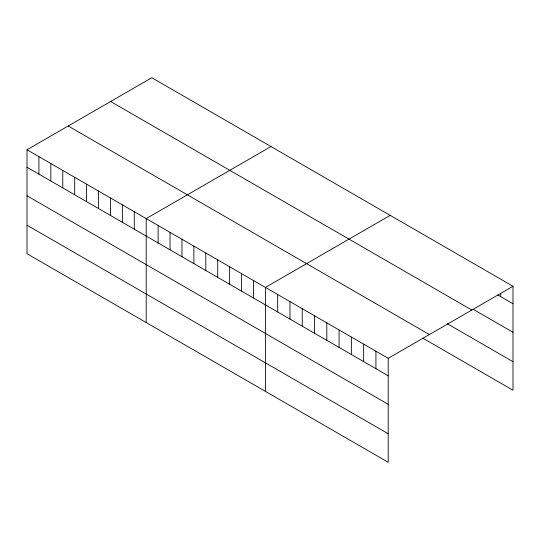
<?xml version="1.0" encoding="UTF-8"?>
<svg xmlns="http://www.w3.org/2000/svg" width="540" height="540" viewBox="0 0 540 540"><rect width="100%" height="100%" fill="white"/><g stroke="black" fill="none" stroke-linecap="round" stroke-linejoin="round"><path stroke-width="0.81" d="M27 149.776L388.206 358.317L388.206 462.267L27 253.732L27 149.776L151.794 77.733L513 286.268L513 390.224L422.699 338.087M270.992 146.549L146.198 218.599L146.198 322.549M390.19 215.366L265.397 287.415L265.397 391.365M388.206 358.317L513 286.268M497.826 294.982L513 303.743M473.269 309.339L513 332.282M110.612 101.507L471.818 310.048M447.262 323.73L513 361.685M68.182 126.002L429.388 334.544M27 167.252L388.206 375.793M27 195.791L388.206 404.332M27 225.194L388.206 433.735M500.722 293.328L500.722 296.656M375.928 351.23L375.928 368.705M363.643 344.135L363.643 361.611M351.365 337.048L351.365 354.524M339.079 329.96L339.079 347.429M326.801 322.866L326.801 340.342M314.523 315.779L314.523 333.248M302.238 308.684L302.238 326.16M289.96 301.597L289.96 319.072M277.675 294.503L277.675 311.978M253.476 280.537L253.476 298.006M241.556 273.652L241.556 291.128M229.635 266.767L229.635 284.243M217.715 259.889L217.715 277.364M205.801 253.004L205.801 270.479M193.88 246.125L193.88 263.594M181.96 239.24L181.96 256.716M170.039 232.362L170.039 249.831M158.119 225.477L158.119 242.953M134.278 211.714L134.278 229.19M122.357 204.835L122.357 222.304M110.437 197.951L110.437 215.426M98.516 191.072L98.516 208.541M86.603 184.187L86.603 201.663M74.682 177.309L74.682 194.778M62.762 170.424L62.762 187.9M50.841 163.539L50.841 181.015M38.92 156.661L38.92 174.137"/></g></svg>
